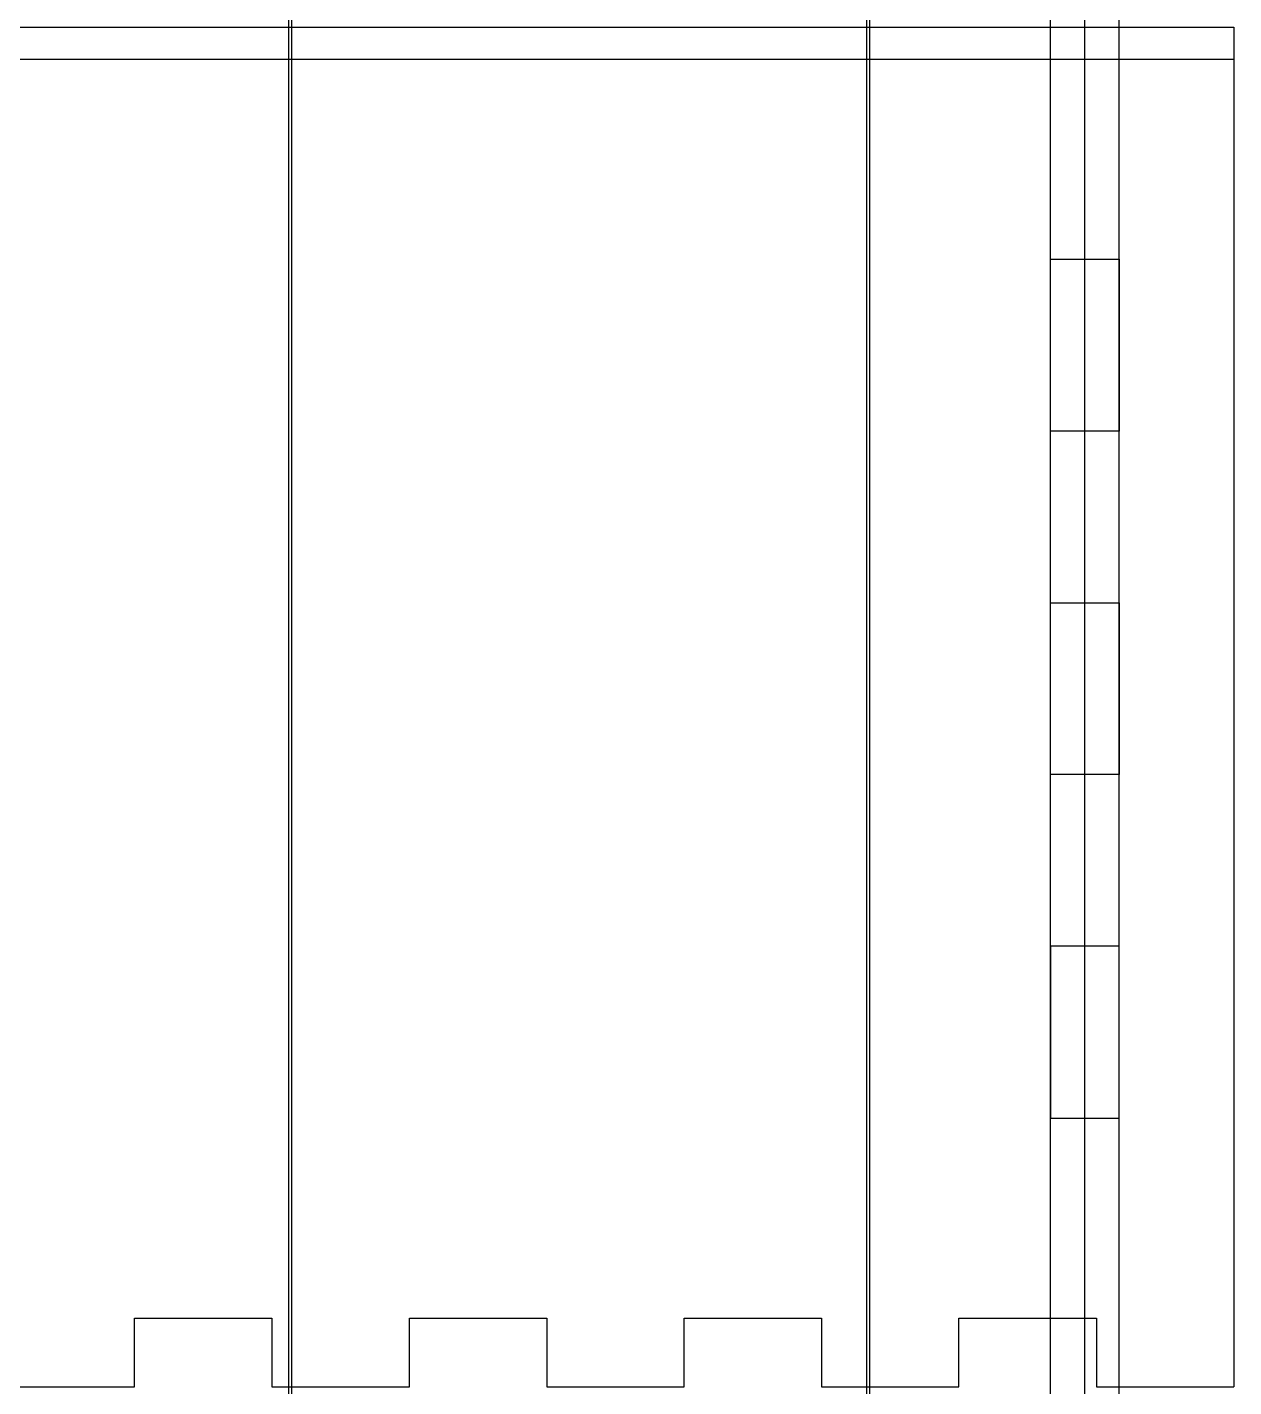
# Model space of a CAD drawing. Header units: millimetres. Extents: x -118 to 978, y -2247 to 617.
# Drawn here: x 750.1 to 855.5, y 492.9 to 611.6 of the extents above; entities that cross this region are included whole.
import ezdxf

# ---------------------------------------------------------------- set-up
doc = ezdxf.new("R2010")
doc.units = ezdxf.units.MM
doc.layers.add('Holes', color=1, linetype='Continuous', plot=False)
doc.layers.add('TabGuides', color=3, linetype='Continuous')
doc.layers.add('text', color=5, linetype='Continuous')

# ---------------------------------------------------------------- blocks, each defined once
blk = doc.blocks.new('Back Panel')
for p, q in [((211.5, 2.798), (420, 2.798)), ((211.5, 2.798), (420, 2.798)), ((211.5, 2.798), (420, 2.798)), ((211.5, 2.798), (420, 2.798)), ((211.5, 2.798), (420, 2.798)), ((211.5, 2.798), (420, 2.798)), ((211.5, 2.798), (420, 2.798)), ((211.5, 2.798), (420, 2.798)), ((211.5, 2.798), (420, 2.798)), ((211.5, 2.798), (420, 2.798)), ((211.5, 2.798), (420, 2.798)), ((211.5, 2.798), (420, 2.798)), ((211.5, 2.798), (420, 2.798)), ((211.5, 2.798), (420, 2.798)), ((211.5, 2.798), (420, 2.798)), ((211.5, 2.798), (420, 2.798)), ((211.5, 2.798), (420, 2.798)), ((211.5, 2.798), (420, 2.798)), ((211.5, 2.798), (420, 2.798)), ((211.5, 2.798), (420, 2.798)), ((211.5, 2.798), (420, 2.798)), ((211.5, 2.798), (420, 2.798)), ((211.5, 2.798), (420, 2.798)), ((211.5, 2.798), (420, 2.798)), ((211.5, 2.798), (420, 2.798)), ((211.5, 2.798), (420, 2.798)), ((211.5, 2.798), (420, 2.798)), ((211.5, 2.798), (420, 2.798)), ((211.5, 2.798), (420, 2.798)), ((211.5, 2.798), (420, 2.798)), ((420, 2.798), (420, -115.952)), ((420, 2.798), (420, -115.952)), ((420, 2.798), (420, -115.952)), ((420, 2.798), (420, -115.952)), ((420, 2.798), (420, -115.952)), ((420, 2.798), (420, -115.952)), ((420, 2.798), (420, -115.952)), ((420, 2.798), (420, -115.952)), ((420, 2.798), (420, -115.952)), ((420, 2.798), (420, -115.952)), ((420, 2.798), (420, -115.952)), ((420, 2.798), (420, -115.952)), ((420, 2.798), (420, -115.952)), ((420, 2.798), (420, -115.952)), ((420, 2.798), (420, -115.952)), ((420, 2.798), (420, -115.952)), ((420, 2.798), (420, -115.952)), ((420, 2.798), (420, -115.952)), ((420, 2.798), (420, -115.952)), ((420, 2.798), (420, -115.952)), ((420, 2.798), (420, -115.952)), ((420, 2.798), (420, -115.952)), ((420, 2.798), (420, -115.952)), ((420, 2.798), (420, -115.952)), ((420, 2.798), (420, -115.952)), ((420, 2.798), (420, -115.952)), ((420, 2.798), (420, -115.952)), ((420, 2.798), (420, -115.952)), ((420, 2.798), (420, -115.952)), ((420, 2.798), (420, -115.952)), ((324, -115.952), (324, -109.952)), ((324, -109.952), (336, -109.952)), ((324, -115.952), (324, -109.952)), ((324, -109.952), (336, -109.952)), ((324, -115.952), (324, -109.952)), ((324, -109.952), (336, -109.952)), ((324, -115.952), (324, -109.952)), ((324, -109.952), (336, -109.952)), ((324, -115.952), (324, -109.952)), ((324, -109.952), (336, -109.952)), ((324, -115.952), (324, -109.952)), ((324, -109.952), (336, -109.952)), ((324, -115.952), (324, -109.952)), ((324, -109.952), (336, -109.952)), ((324, -115.952), (324, -109.952)), ((324, -109.952), (336, -109.952)), ((324, -115.952), (324, -109.952)), ((324, -109.952), (336, -109.952)), ((324, -115.952), (324, -109.952)), ((324, -109.952), (336, -109.952)), ((324, -115.952), (324, -109.952)), ((324, -109.952), (336, -109.952)), ((324, -115.952), (324, -109.952)), ((324, -109.952), (336, -109.952)), ((324, -115.952), (324, -109.952)), ((324, -109.952), (336, -109.952)), ((324, -115.952), (324, -109.952)), ((324, -109.952), (336, -109.952)), ((324, -115.952), (324, -109.952)), ((324, -109.952), (336, -109.952)), ((324, -115.952), (324, -109.952)), ((324, -109.952), (336, -109.952)), ((324, -115.952), (324, -109.952)), ((324, -109.952), (336, -109.952)), ((324, -115.952), (324, -109.952)), ((324, -109.952), (336, -109.952)), ((324, -115.952), (324, -109.952)), ((324, -109.952), (336, -109.952)), ((324, -115.952), (324, -109.952)), ((324, -109.952), (336, -109.952)), ((324, -115.952), (324, -109.952)), ((324, -109.952), (336, -109.952)), ((324, -115.952), (324, -109.952)), ((324, -109.952), (336, -109.952)), ((324, -115.952), (324, -109.952)), ((324, -109.952), (336, -109.952)), ((324, -115.952), (324, -109.952)), ((324, -109.952), (336, -109.952)), ((324, -115.952), (324, -109.952)), ((324, -109.952), (336, -109.952)), ((324, -115.952), (324, -109.952)), ((324, -109.952), (336, -109.952)), ((324, -115.952), (324, -109.952)), ((324, -109.952), (336, -109.952)), ((324, -115.952), (324, -109.952)), ((324, -109.952), (336, -109.952)), ((324, -115.952), (324, -109.952)), ((324, -109.952), (336, -109.952)), ((324, -115.952), (324, -109.952)), ((324, -109.952), (336, -109.952)), ((336, -109.952), (336, -115.952)), ((336, -109.952), (336, -115.952)), ((336, -109.952), (336, -115.952)), ((336, -109.952), (336, -115.952)), ((336, -109.952), (336, -115.952)), ((336, -109.952), (336, -115.952)), ((336, -109.952), (336, -115.952)), ((336, -109.952), (336, -115.952)), ((336, -109.952), (336, -115.952)), ((336, -109.952), (336, -115.952)), ((336, -109.952), (336, -115.952)), ((336, -109.952), (336, -115.952)), ((336, -109.952), (336, -115.952)), ((336, -109.952), (336, -115.952)), ((336, -109.952), (336, -115.952)), ((336, -109.952), (336, -115.952)), ((336, -109.952), (336, -115.952)), ((336, -109.952), (336, -115.952)), ((336, -109.952), (336, -115.952)), ((336, -109.952), (336, -115.952)), ((336, -109.952), (336, -115.952)), ((336, -109.952), (336, -115.952)), ((336, -109.952), (336, -115.952)), ((336, -109.952), (336, -115.952)), ((336, -109.952), (336, -115.952)), ((336, -109.952), (336, -115.952)), ((336, -109.952), (336, -115.952)), ((336, -109.952), (336, -115.952)), ((336, -109.952), (336, -115.952)), ((336, -109.952), (336, -115.952)), ((348, -115.952), (348, -109.952)), ((348, -109.952), (360, -109.952)), ((348, -115.952), (348, -109.952)), ((348, -109.952), (360, -109.952)), ((348, -115.952), (348, -109.952)), ((348, -109.952), (360, -109.952)), ((348, -115.952), (348, -109.952)), ((348, -109.952), (360, -109.952)), ((348, -115.952), (348, -109.952)), ((348, -109.952), (360, -109.952)), ((348, -115.952), (348, -109.952)), ((348, -109.952), (360, -109.952)), ((348, -115.952), (348, -109.952)), ((348, -109.952), (360, -109.952)), ((348, -115.952), (348, -109.952)), ((348, -109.952), (360, -109.952)), ((348, -115.952), (348, -109.952)), ((348, -109.952), (360, -109.952)), ((348, -115.952), (348, -109.952)), ((348, -109.952), (360, -109.952)), ((348, -115.952), (348, -109.952)), ((348, -109.952), (360, -109.952)), ((348, -115.952), (348, -109.952)), ((348, -109.952), (360, -109.952)), ((348, -115.952), (348, -109.952)), ((348, -109.952), (360, -109.952)), ((348, -115.952), (348, -109.952)), ((348, -109.952), (360, -109.952)), ((348, -115.952), (348, -109.952)), ((348, -109.952), (360, -109.952)), ((348, -115.952), (348, -109.952)), ((348, -109.952), (360, -109.952)), ((348, -115.952), (348, -109.952)), ((348, -109.952), (360, -109.952)), ((348, -115.952), (348, -109.952)), ((348, -109.952), (360, -109.952)), ((348, -115.952), (348, -109.952)), ((348, -109.952), (360, -109.952)), ((348, -115.952), (348, -109.952)), ((348, -109.952), (360, -109.952)), ((348, -115.952), (348, -109.952)), ((348, -109.952), (360, -109.952)), ((348, -115.952), (348, -109.952)), ((348, -109.952), (360, -109.952)), ((348, -115.952), (348, -109.952)), ((348, -109.952), (360, -109.952)), ((348, -115.952), (348, -109.952)), ((348, -109.952), (360, -109.952)), ((348, -115.952), (348, -109.952)), ((348, -109.952), (360, -109.952)), ((348, -115.952), (348, -109.952)), ((348, -109.952), (360, -109.952)), ((348, -115.952), (348, -109.952)), ((348, -109.952), (360, -109.952)), ((348, -115.952), (348, -109.952)), ((348, -109.952), (360, -109.952)), ((348, -115.952), (348, -109.952)), ((348, -109.952), (360, -109.952)), ((348, -115.952), (348, -109.952)), ((348, -109.952), (360, -109.952)), ((360, -109.952), (360, -115.952)), ((360, -109.952), (360, -115.952)), ((360, -109.952), (360, -115.952)), ((360, -109.952), (360, -115.952)), ((360, -109.952), (360, -115.952)), ((360, -109.952), (360, -115.952)), ((360, -109.952), (360, -115.952)), ((360, -109.952), (360, -115.952)), ((360, -109.952), (360, -115.952)), ((360, -109.952), (360, -115.952)), ((360, -109.952), (360, -115.952)), ((360, -109.952), (360, -115.952)), ((360, -109.952), (360, -115.952)), ((360, -109.952), (360, -115.952)), ((360, -109.952), (360, -115.952)), ((360, -109.952), (360, -115.952)), ((360, -109.952), (360, -115.952)), ((360, -109.952), (360, -115.952)), ((360, -109.952), (360, -115.952)), ((360, -109.952), (360, -115.952)), ((360, -109.952), (360, -115.952)), ((360, -109.952), (360, -115.952)), ((360, -109.952), (360, -115.952)), ((360, -109.952), (360, -115.952)), ((360, -109.952), (360, -115.952)), ((360, -109.952), (360, -115.952)), ((360, -109.952), (360, -115.952)), ((360, -109.952), (360, -115.952)), ((360, -109.952), (360, -115.952)), ((360, -109.952), (360, -115.952)), ((372, -115.952), (372, -109.952)), ((372, -109.952), (384, -109.952)), ((372, -115.952), (372, -109.952)), ((372, -109.952), (384, -109.952)), ((372, -115.952), (372, -109.952)), ((372, -109.952), (384, -109.952)), ((372, -115.952), (372, -109.952)), ((372, -109.952), (384, -109.952)), ((372, -115.952), (372, -109.952)), ((372, -109.952), (384, -109.952)), ((372, -115.952), (372, -109.952)), ((372, -109.952), (384, -109.952)), ((372, -115.952), (372, -109.952)), ((372, -109.952), (384, -109.952)), ((372, -115.952), (372, -109.952)), ((372, -109.952), (384, -109.952)), ((372, -115.952), (372, -109.952)), ((372, -109.952), (384, -109.952)), ((372, -115.952), (372, -109.952)), ((372, -109.952), (384, -109.952)), ((372, -115.952), (372, -109.952)), ((372, -109.952), (384, -109.952)), ((372, -115.952), (372, -109.952)), ((372, -109.952), (384, -109.952)), ((372, -115.952), (372, -109.952)), ((372, -109.952), (384, -109.952)), ((372, -115.952), (372, -109.952)), ((372, -109.952), (384, -109.952)), ((372, -115.952), (372, -109.952)), ((372, -109.952), (384, -109.952)), ((372, -115.952), (372, -109.952)), ((372, -109.952), (384, -109.952)), ((372, -115.952), (372, -109.952)), ((372, -109.952), (384, -109.952)), ((372, -115.952), (372, -109.952)), ((372, -109.952), (384, -109.952)), ((372, -115.952), (372, -109.952)), ((372, -109.952), (384, -109.952)), ((372, -115.952), (372, -109.952)), ((372, -109.952), (384, -109.952)), ((372, -115.952), (372, -109.952)), ((372, -109.952), (384, -109.952)), ((372, -115.952), (372, -109.952)), ((372, -109.952), (384, -109.952)), ((372, -115.952), (372, -109.952)), ((372, -109.952), (384, -109.952)), ((372, -115.952), (372, -109.952)), ((372, -109.952), (384, -109.952)), ((372, -115.952), (372, -109.952)), ((372, -109.952), (384, -109.952)), ((372, -115.952), (372, -109.952)), ((372, -109.952), (384, -109.952)), ((372, -115.952), (372, -109.952)), ((372, -109.952), (384, -109.952)), ((372, -115.952), (372, -109.952)), ((372, -109.952), (384, -109.952)), ((372, -115.952), (372, -109.952)), ((372, -109.952), (384, -109.952)), ((372, -115.952), (372, -109.952)), ((372, -109.952), (384, -109.952)), ((384, -109.952), (384, -115.952)), ((384, -109.952), (384, -115.952)), ((384, -109.952), (384, -115.952)), ((384, -109.952), (384, -115.952)), ((384, -109.952), (384, -115.952)), ((384, -109.952), (384, -115.952)), ((384, -109.952), (384, -115.952)), ((384, -109.952), (384, -115.952)), ((384, -109.952), (384, -115.952)), ((384, -109.952), (384, -115.952)), ((384, -109.952), (384, -115.952)), ((384, -109.952), (384, -115.952)), ((384, -109.952), (384, -115.952)), ((384, -109.952), (384, -115.952)), ((384, -109.952), (384, -115.952)), ((384, -109.952), (384, -115.952)), ((384, -109.952), (384, -115.952)), ((384, -109.952), (384, -115.952)), ((384, -109.952), (384, -115.952)), ((384, -109.952), (384, -115.952)), ((384, -109.952), (384, -115.952)), ((384, -109.952), (384, -115.952)), ((384, -109.952), (384, -115.952)), ((384, -109.952), (384, -115.952)), ((384, -109.952), (384, -115.952)), ((384, -109.952), (384, -115.952)), ((384, -109.952), (384, -115.952)), ((384, -109.952), (384, -115.952)), ((384, -109.952), (384, -115.952)), ((384, -109.952), (384, -115.952)), ((396, -115.952), (396, -109.952)), ((396, -109.952), (408, -109.952)), ((396, -115.952), (396, -109.952)), ((396, -109.952), (408, -109.952)), ((396, -115.952), (396, -109.952)), ((396, -109.952), (408, -109.952)), ((396, -115.952), (396, -109.952)), ((396, -109.952), (408, -109.952)), ((396, -115.952), (396, -109.952)), ((396, -109.952), (408, -109.952)), ((396, -115.952), (396, -109.952)), ((396, -109.952), (408, -109.952)), ((396, -115.952), (396, -109.952)), ((396, -109.952), (408, -109.952)), ((396, -115.952), (396, -109.952)), ((396, -109.952), (408, -109.952)), ((396, -115.952), (396, -109.952)), ((396, -109.952), (408, -109.952)), ((396, -115.952), (396, -109.952)), ((396, -109.952), (408, -109.952)), ((396, -115.952), (396, -109.952)), ((396, -109.952), (408, -109.952)), ((396, -115.952), (396, -109.952)), ((396, -109.952), (408, -109.952)), ((396, -115.952), (396, -109.952)), ((396, -109.952), (408, -109.952)), ((396, -115.952), (396, -109.952)), ((396, -109.952), (408, -109.952)), ((396, -115.952), (396, -109.952)), ((396, -109.952), (408, -109.952)), ((396, -115.952), (396, -109.952)), ((396, -109.952), (408, -109.952)), ((396, -115.952), (396, -109.952)), ((396, -109.952), (408, -109.952)), ((396, -115.952), (396, -109.952)), ((396, -109.952), (408, -109.952)), ((396, -115.952), (396, -109.952)), ((396, -109.952), (408, -109.952)), ((396, -115.952), (396, -109.952)), ((396, -109.952), (408, -109.952)), ((396, -115.952), (396, -109.952)), ((396, -109.952), (408, -109.952)), ((396, -115.952), (396, -109.952)), ((396, -109.952), (408, -109.952)), ((396, -115.952), (396, -109.952)), ((396, -109.952), (408, -109.952)), ((396, -115.952), (396, -109.952)), ((396, -109.952), (408, -109.952)), ((396, -115.952), (396, -109.952)), ((396, -109.952), (408, -109.952)), ((396, -115.952), (396, -109.952)), ((396, -109.952), (408, -109.952)), ((396, -115.952), (396, -109.952)), ((396, -109.952), (408, -109.952)), ((396, -115.952), (396, -109.952)), ((396, -109.952), (408, -109.952)), ((396, -115.952), (396, -109.952)), ((396, -109.952), (408, -109.952)), ((396, -115.952), (396, -109.952)), ((396, -109.952), (408, -109.952)), ((408, -109.952), (408, -115.952)), ((408, -109.952), (408, -115.952)), ((408, -109.952), (408, -115.952)), ((408, -109.952), (408, -115.952)), ((408, -109.952), (408, -115.952)), ((408, -109.952), (408, -115.952)), ((408, -109.952), (408, -115.952)), ((408, -109.952), (408, -115.952)), ((408, -109.952), (408, -115.952)), ((408, -109.952), (408, -115.952)), ((408, -109.952), (408, -115.952)), ((408, -109.952), (408, -115.952)), ((408, -109.952), (408, -115.952)), ((408, -109.952), (408, -115.952)), ((408, -109.952), (408, -115.952)), ((408, -109.952), (408, -115.952)), ((408, -109.952), (408, -115.952)), ((408, -109.952), (408, -115.952)), ((408, -109.952), (408, -115.952)), ((408, -109.952), (408, -115.952)), ((408, -109.952), (408, -115.952)), ((408, -109.952), (408, -115.952)), ((408, -109.952), (408, -115.952)), ((408, -109.952), (408, -115.952)), ((408, -109.952), (408, -115.952)), ((408, -109.952), (408, -115.952)), ((408, -109.952), (408, -115.952)), ((408, -109.952), (408, -115.952)), ((408, -109.952), (408, -115.952)), ((408, -109.952), (408, -115.952)), ((312, -115.952), (324, -115.952)), ((312, -115.952), (324, -115.952)), ((312, -115.952), (324, -115.952)), ((312, -115.952), (324, -115.952)), ((312, -115.952), (324, -115.952)), ((312, -115.952), (324, -115.952)), ((312, -115.952), (324, -115.952)), ((312, -115.952), (324, -115.952)), ((312, -115.952), (324, -115.952)), ((312, -115.952), (324, -115.952)), ((312, -115.952), (324, -115.952)), ((312, -115.952), (324, -115.952)), ((312, -115.952), (324, -115.952)), ((312, -115.952), (324, -115.952)), ((312, -115.952), (324, -115.952)), ((312, -115.952), (324, -115.952)), ((312, -115.952), (324, -115.952)), ((312, -115.952), (324, -115.952)), ((312, -115.952), (324, -115.952)), ((312, -115.952), (324, -115.952)), ((312, -115.952), (324, -115.952)), ((312, -115.952), (324, -115.952)), ((312, -115.952), (324, -115.952)), ((312, -115.952), (324, -115.952)), ((312, -115.952), (324, -115.952)), ((312, -115.952), (324, -115.952)), ((312, -115.952), (324, -115.952)), ((312, -115.952), (324, -115.952)), ((312, -115.952), (324, -115.952)), ((312, -115.952), (324, -115.952)), ((336, -115.952), (348, -115.952)), ((336, -115.952), (348, -115.952)), ((336, -115.952), (348, -115.952)), ((336, -115.952), (348, -115.952)), ((336, -115.952), (348, -115.952)), ((336, -115.952), (348, -115.952)), ((336, -115.952), (348, -115.952)), ((336, -115.952), (348, -115.952)), ((336, -115.952), (348, -115.952)), ((336, -115.952), (348, -115.952)), ((336, -115.952), (348, -115.952)), ((336, -115.952), (348, -115.952)), ((336, -115.952), (348, -115.952)), ((336, -115.952), (348, -115.952)), ((336, -115.952), (348, -115.952)), ((336, -115.952), (348, -115.952)), ((336, -115.952), (348, -115.952)), ((336, -115.952), (348, -115.952)), ((336, -115.952), (348, -115.952)), ((336, -115.952), (348, -115.952)), ((336, -115.952), (348, -115.952)), ((336, -115.952), (348, -115.952)), ((336, -115.952), (348, -115.952)), ((336, -115.952), (348, -115.952)), ((336, -115.952), (348, -115.952)), ((336, -115.952), (348, -115.952)), ((336, -115.952), (348, -115.952)), ((336, -115.952), (348, -115.952)), ((336, -115.952), (348, -115.952)), ((336, -115.952), (348, -115.952)), ((360, -115.952), (372, -115.952)), ((360, -115.952), (372, -115.952)), ((360, -115.952), (372, -115.952)), ((360, -115.952), (372, -115.952)), ((360, -115.952), (372, -115.952)), ((360, -115.952), (372, -115.952)), ((360, -115.952), (372, -115.952)), ((360, -115.952), (372, -115.952)), ((360, -115.952), (372, -115.952)), ((360, -115.952), (372, -115.952)), ((360, -115.952), (372, -115.952)), ((360, -115.952), (372, -115.952)), ((360, -115.952), (372, -115.952)), ((360, -115.952), (372, -115.952)), ((360, -115.952), (372, -115.952)), ((360, -115.952), (372, -115.952)), ((360, -115.952), (372, -115.952)), ((360, -115.952), (372, -115.952)), ((360, -115.952), (372, -115.952)), ((360, -115.952), (372, -115.952)), ((360, -115.952), (372, -115.952)), ((360, -115.952), (372, -115.952)), ((360, -115.952), (372, -115.952)), ((360, -115.952), (372, -115.952)), ((360, -115.952), (372, -115.952)), ((360, -115.952), (372, -115.952)), ((360, -115.952), (372, -115.952)), ((360, -115.952), (372, -115.952)), ((360, -115.952), (372, -115.952)), ((360, -115.952), (372, -115.952)), ((384, -115.952), (396, -115.952)), ((384, -115.952), (396, -115.952)), ((384, -115.952), (396, -115.952)), ((384, -115.952), (396, -115.952)), ((384, -115.952), (396, -115.952)), ((384, -115.952), (396, -115.952)), ((384, -115.952), (396, -115.952)), ((384, -115.952), (396, -115.952)), ((384, -115.952), (396, -115.952)), ((384, -115.952), (396, -115.952)), ((384, -115.952), (396, -115.952)), ((384, -115.952), (396, -115.952)), ((384, -115.952), (396, -115.952)), ((384, -115.952), (396, -115.952)), ((384, -115.952), (396, -115.952)), ((384, -115.952), (396, -115.952)), ((384, -115.952), (396, -115.952)), ((384, -115.952), (396, -115.952)), ((384, -115.952), (396, -115.952)), ((384, -115.952), (396, -115.952)), ((384, -115.952), (396, -115.952)), ((384, -115.952), (396, -115.952)), ((384, -115.952), (396, -115.952)), ((384, -115.952), (396, -115.952)), ((384, -115.952), (396, -115.952)), ((384, -115.952), (396, -115.952)), ((384, -115.952), (396, -115.952)), ((384, -115.952), (396, -115.952)), ((384, -115.952), (396, -115.952)), ((384, -115.952), (396, -115.952)), ((408, -115.952), (420, -115.952)), ((408, -115.952), (420, -115.952)), ((408, -115.952), (420, -115.952)), ((408, -115.952), (420, -115.952)), ((408, -115.952), (420, -115.952)), ((408, -115.952), (420, -115.952)), ((408, -115.952), (420, -115.952)), ((408, -115.952), (420, -115.952)), ((408, -115.952), (420, -115.952)), ((408, -115.952), (420, -115.952)), ((408, -115.952), (420, -115.952)), ((408, -115.952), (420, -115.952)), ((408, -115.952), (420, -115.952)), ((408, -115.952), (420, -115.952)), ((408, -115.952), (420, -115.952)), ((408, -115.952), (420, -115.952)), ((408, -115.952), (420, -115.952)), ((408, -115.952), (420, -115.952)), ((408, -115.952), (420, -115.952)), ((408, -115.952), (420, -115.952)), ((408, -115.952), (420, -115.952)), ((408, -115.952), (420, -115.952)), ((408, -115.952), (420, -115.952)), ((408, -115.952), (420, -115.952)), ((408, -115.952), (420, -115.952)), ((408, -115.952), (420, -115.952)), ((408, -115.952), (420, -115.952)), ((408, -115.952), (420, -115.952)), ((408, -115.952), (420, -115.952)), ((408, -115.952), (420, -115.952))]:
    blk.add_line(p, q)
at = {"layer": 'Holes'}
for p, q in [((404, -32.476), (404, -17.476)), ((404, -17.476), (410, -17.476)), ((404, -32.476), (404, -17.476)), ((404, -17.476), (410, -17.476)), ((404, -32.476), (404, -17.476)), ((404, -17.476), (410, -17.476)), ((404, -32.476), (404, -17.476)), ((404, -17.476), (410, -17.476)), ((404, -32.476), (404, -17.476)), ((404, -17.476), (410, -17.476)), ((404, -32.476), (404, -17.476)), ((404, -17.476), (410, -17.476)), ((404, -32.476), (404, -17.476)), ((404, -17.476), (410, -17.476)), ((404, -32.476), (404, -17.476)), ((404, -17.476), (410, -17.476)), ((404, -32.476), (404, -17.476)), ((404, -17.476), (410, -17.476)), ((404, -32.476), (404, -17.476)), ((404, -17.476), (410, -17.476)), ((404, -32.476), (404, -17.476)), ((404, -17.476), (410, -17.476)), ((404, -32.476), (404, -17.476)), ((404, -17.476), (410, -17.476)), ((404, -32.476), (404, -17.476)), ((404, -17.476), (410, -17.476)), ((404, -32.476), (404, -17.476)), ((404, -17.476), (410, -17.476)), ((404, -32.476), (404, -17.476)), ((404, -17.476), (410, -17.476)), ((404, -32.476), (404, -17.476)), ((404, -17.476), (410, -17.476)), ((404, -32.476), (404, -17.476)), ((404, -17.476), (410, -17.476)), ((404, -32.476), (404, -17.476)), ((404, -17.476), (410, -17.476)), ((404, -32.476), (404, -17.476)), ((404, -17.476), (410, -17.476)), ((404, -32.476), (404, -17.476)), ((404, -17.476), (410, -17.476)), ((404, -32.476), (404, -17.476)), ((404, -17.476), (410, -17.476)), ((404, -32.476), (404, -17.476)), ((404, -17.476), (410, -17.476)), ((404, -32.476), (404, -17.476)), ((404, -17.476), (410, -17.476)), ((404, -32.476), (404, -17.476)), ((404, -17.476), (410, -17.476)), ((404, -32.476), (404, -17.476)), ((404, -17.476), (410, -17.476)), ((404, -32.476), (404, -17.476)), ((404, -17.476), (410, -17.476)), ((404, -32.476), (404, -17.476)), ((404, -17.476), (410, -17.476)), ((404, -32.476), (404, -17.476)), ((404, -17.476), (410, -17.476)), ((404, -32.476), (404, -17.476)), ((404, -17.476), (410, -17.476)), ((404, -32.476), (404, -17.476)), ((404, -17.476), (410, -17.476)), ((410, -17.476), (410, -32.476)), ((410, -17.476), (410, -32.476)), ((410, -17.476), (410, -32.476)), ((410, -17.476), (410, -32.476)), ((410, -17.476), (410, -32.476)), ((410, -17.476), (410, -32.476)), ((410, -17.476), (410, -32.476)), ((410, -17.476), (410, -32.476)), ((410, -17.476), (410, -32.476)), ((410, -17.476), (410, -32.476)), ((410, -17.476), (410, -32.476)), ((410, -17.476), (410, -32.476)), ((410, -17.476), (410, -32.476)), ((410, -17.476), (410, -32.476)), ((410, -17.476), (410, -32.476)), ((410, -17.476), (410, -32.476)), ((410, -17.476), (410, -32.476)), ((410, -17.476), (410, -32.476)), ((410, -17.476), (410, -32.476)), ((410, -17.476), (410, -32.476)), ((410, -17.476), (410, -32.476)), ((410, -17.476), (410, -32.476)), ((410, -17.476), (410, -32.476)), ((410, -17.476), (410, -32.476)), ((410, -17.476), (410, -32.476)), ((410, -17.476), (410, -32.476)), ((410, -17.476), (410, -32.476)), ((410, -17.476), (410, -32.476)), ((410, -17.476), (410, -32.476)), ((410, -17.476), (410, -32.476)), ((410, -32.476), (404, -32.476)), ((410, -32.476), (404, -32.476)), ((410, -32.476), (404, -32.476)), ((410, -32.476), (404, -32.476)), ((410, -32.476), (404, -32.476)), ((410, -32.476), (404, -32.476)), ((410, -32.476), (404, -32.476)), ((410, -32.476), (404, -32.476)), ((410, -32.476), (404, -32.476)), ((410, -32.476), (404, -32.476)), ((410, -32.476), (404, -32.476)), ((410, -32.476), (404, -32.476)), ((410, -32.476), (404, -32.476)), ((410, -32.476), (404, -32.476)), ((410, -32.476), (404, -32.476)), ((410, -32.476), (404, -32.476)), ((410, -32.476), (404, -32.476)), ((410, -32.476), (404, -32.476)), ((410, -32.476), (404, -32.476)), ((410, -32.476), (404, -32.476)), ((410, -32.476), (404, -32.476)), ((410, -32.476), (404, -32.476)), ((410, -32.476), (404, -32.476)), ((410, -32.476), (404, -32.476)), ((410, -32.476), (404, -32.476)), ((410, -32.476), (404, -32.476)), ((410, -32.476), (404, -32.476)), ((410, -32.476), (404, -32.476)), ((410, -32.476), (404, -32.476)), ((410, -32.476), (404, -32.476)), ((404, -62.476), (404, -47.476)), ((404, -47.476), (410, -47.476)), ((404, -62.476), (404, -47.476)), ((404, -47.476), (410, -47.476)), ((404, -62.476), (404, -47.476)), ((404, -47.476), (410, -47.476)), ((404, -62.476), (404, -47.476)), ((404, -47.476), (410, -47.476)), ((404, -62.476), (404, -47.476)), ((404, -47.476), (410, -47.476)), ((404, -62.476), (404, -47.476)), ((404, -47.476), (410, -47.476)), ((404, -62.476), (404, -47.476)), ((404, -47.476), (410, -47.476)), ((404, -62.476), (404, -47.476)), ((404, -47.476), (410, -47.476)), ((404, -62.476), (404, -47.476)), ((404, -47.476), (410, -47.476)), ((404, -62.476), (404, -47.476)), ((404, -47.476), (410, -47.476)), ((404, -62.476), (404, -47.476)), ((404, -47.476), (410, -47.476)), ((404, -62.476), (404, -47.476)), ((404, -47.476), (410, -47.476)), ((404, -62.476), (404, -47.476)), ((404, -47.476), (410, -47.476)), ((404, -62.476), (404, -47.476)), ((404, -47.476), (410, -47.476)), ((404, -62.476), (404, -47.476)), ((404, -47.476), (410, -47.476)), ((404, -62.476), (404, -47.476)), ((404, -47.476), (410, -47.476)), ((404, -62.476), (404, -47.476)), ((404, -47.476), (410, -47.476)), ((404, -62.476), (404, -47.476)), ((404, -47.476), (410, -47.476)), ((404, -62.476), (404, -47.476)), ((404, -47.476), (410, -47.476)), ((404, -62.476), (404, -47.476)), ((404, -47.476), (410, -47.476)), ((404, -62.476), (404, -47.476)), ((404, -47.476), (410, -47.476)), ((404, -62.476), (404, -47.476)), ((404, -47.476), (410, -47.476)), ((404, -62.476), (404, -47.476)), ((404, -47.476), (410, -47.476)), ((404, -62.476), (404, -47.476)), ((404, -47.476), (410, -47.476)), ((404, -62.476), (404, -47.476)), ((404, -47.476), (410, -47.476)), ((404, -62.476), (404, -47.476)), ((404, -47.476), (410, -47.476)), ((404, -62.476), (404, -47.476)), ((404, -47.476), (410, -47.476)), ((404, -62.476), (404, -47.476)), ((404, -47.476), (410, -47.476)), ((404, -62.476), (404, -47.476)), ((404, -47.476), (410, -47.476)), ((404, -62.476), (404, -47.476)), ((404, -47.476), (410, -47.476)), ((410, -47.476), (410, -62.476)), ((410, -47.476), (410, -62.476)), ((410, -47.476), (410, -62.476)), ((410, -47.476), (410, -62.476)), ((410, -47.476), (410, -62.476)), ((410, -47.476), (410, -62.476)), ((410, -47.476), (410, -62.476)), ((410, -47.476), (410, -62.476)), ((410, -47.476), (410, -62.476)), ((410, -47.476), (410, -62.476)), ((410, -47.476), (410, -62.476)), ((410, -47.476), (410, -62.476)), ((410, -47.476), (410, -62.476)), ((410, -47.476), (410, -62.476)), ((410, -47.476), (410, -62.476)), ((410, -47.476), (410, -62.476)), ((410, -47.476), (410, -62.476)), ((410, -47.476), (410, -62.476)), ((410, -47.476), (410, -62.476)), ((410, -47.476), (410, -62.476)), ((410, -47.476), (410, -62.476)), ((410, -47.476), (410, -62.476)), ((410, -47.476), (410, -62.476)), ((410, -47.476), (410, -62.476)), ((410, -47.476), (410, -62.476)), ((410, -47.476), (410, -62.476)), ((410, -47.476), (410, -62.476)), ((410, -47.476), (410, -62.476)), ((410, -47.476), (410, -62.476)), ((410, -47.476), (410, -62.476)), ((410, -62.476), (404, -62.476)), ((410, -62.476), (404, -62.476)), ((410, -62.476), (404, -62.476)), ((410, -62.476), (404, -62.476)), ((410, -62.476), (404, -62.476)), ((410, -62.476), (404, -62.476)), ((410, -62.476), (404, -62.476)), ((410, -62.476), (404, -62.476)), ((410, -62.476), (404, -62.476)), ((410, -62.476), (404, -62.476)), ((410, -62.476), (404, -62.476)), ((410, -62.476), (404, -62.476)), ((410, -62.476), (404, -62.476)), ((410, -62.476), (404, -62.476)), ((410, -62.476), (404, -62.476)), ((410, -62.476), (404, -62.476)), ((410, -62.476), (404, -62.476)), ((410, -62.476), (404, -62.476)), ((410, -62.476), (404, -62.476)), ((410, -62.476), (404, -62.476)), ((410, -62.476), (404, -62.476)), ((410, -62.476), (404, -62.476)), ((410, -62.476), (404, -62.476)), ((410, -62.476), (404, -62.476)), ((410, -62.476), (404, -62.476)), ((410, -62.476), (404, -62.476)), ((410, -62.476), (404, -62.476)), ((410, -62.476), (404, -62.476)), ((410, -62.476), (404, -62.476)), ((410, -62.476), (404, -62.476)), ((410, -77.476), (404, -77.476)), ((404, -77.476), (404, -92.476)), ((410, -77.476), (404, -77.476)), ((404, -77.476), (404, -92.476)), ((410, -77.476), (404, -77.476)), ((404, -77.476), (404, -92.476)), ((410, -77.476), (404, -77.476)), ((404, -77.476), (404, -92.476)), ((410, -77.476), (404, -77.476)), ((404, -77.476), (404, -92.476)), ((410, -77.476), (404, -77.476)), ((404, -77.476), (404, -92.476)), ((410, -77.476), (404, -77.476)), ((404, -77.476), (404, -92.476)), ((410, -77.476), (404, -77.476)), ((404, -77.476), (404, -92.476)), ((410, -77.476), (404, -77.476)), ((404, -77.476), (404, -92.476)), ((410, -77.476), (404, -77.476)), ((404, -77.476), (404, -92.476)), ((410, -77.476), (404, -77.476)), ((404, -77.476), (404, -92.476)), ((410, -77.476), (404, -77.476)), ((404, -77.476), (404, -92.476)), ((410, -77.476), (404, -77.476)), ((404, -77.476), (404, -92.476)), ((410, -77.476), (404, -77.476)), ((404, -77.476), (404, -92.476)), ((410, -77.476), (404, -77.476)), ((404, -77.476), (404, -92.476)), ((410, -77.476), (404, -77.476)), ((404, -77.476), (404, -92.476)), ((410, -77.476), (404, -77.476)), ((404, -77.476), (404, -92.476)), ((410, -77.476), (404, -77.476)), ((404, -77.476), (404, -92.476)), ((410, -77.476), (404, -77.476)), ((404, -77.476), (404, -92.476)), ((410, -77.476), (404, -77.476)), ((404, -77.476), (404, -92.476)), ((410, -77.476), (404, -77.476)), ((404, -77.476), (404, -92.476)), ((410, -77.476), (404, -77.476)), ((404, -77.476), (404, -92.476)), ((410, -77.476), (404, -77.476)), ((404, -77.476), (404, -92.476)), ((410, -77.476), (404, -77.476)), ((404, -77.476), (404, -92.476)), ((410, -77.476), (404, -77.476)), ((404, -77.476), (404, -92.476)), ((410, -77.476), (404, -77.476)), ((404, -77.476), (404, -92.476)), ((410, -77.476), (404, -77.476)), ((404, -77.476), (404, -92.476)), ((410, -77.476), (404, -77.476)), ((404, -77.476), (404, -92.476)), ((410, -77.476), (404, -77.476)), ((404, -77.476), (404, -92.476)), ((410, -77.476), (404, -77.476)), ((404, -77.476), (404, -92.476)), ((410, -92.476), (410, -77.476)), ((410, -92.476), (410, -77.476)), ((410, -92.476), (410, -77.476)), ((410, -92.476), (410, -77.476)), ((410, -92.476), (410, -77.476)), ((410, -92.476), (410, -77.476)), ((410, -92.476), (410, -77.476)), ((410, -92.476), (410, -77.476)), ((410, -92.476), (410, -77.476)), ((410, -92.476), (410, -77.476)), ((410, -92.476), (410, -77.476)), ((410, -92.476), (410, -77.476)), ((410, -92.476), (410, -77.476)), ((410, -92.476), (410, -77.476)), ((410, -92.476), (410, -77.476)), ((410, -92.476), (410, -77.476)), ((410, -92.476), (410, -77.476)), ((410, -92.476), (410, -77.476)), ((410, -92.476), (410, -77.476)), ((410, -92.476), (410, -77.476)), ((410, -92.476), (410, -77.476)), ((410, -92.476), (410, -77.476)), ((410, -92.476), (410, -77.476)), ((410, -92.476), (410, -77.476)), ((410, -92.476), (410, -77.476)), ((410, -92.476), (410, -77.476)), ((410, -92.476), (410, -77.476)), ((410, -92.476), (410, -77.476)), ((410, -92.476), (410, -77.476)), ((410, -92.476), (410, -77.476)), ((404, -92.476), (410, -92.476)), ((404, -92.476), (410, -92.476)), ((404, -92.476), (410, -92.476)), ((404, -92.476), (410, -92.476)), ((404, -92.476), (410, -92.476)), ((404, -92.476), (410, -92.476)), ((404, -92.476), (410, -92.476)), ((404, -92.476), (410, -92.476)), ((404, -92.476), (410, -92.476)), ((404, -92.476), (410, -92.476)), ((404, -92.476), (410, -92.476)), ((404, -92.476), (410, -92.476)), ((404, -92.476), (410, -92.476)), ((404, -92.476), (410, -92.476)), ((404, -92.476), (410, -92.476)), ((404, -92.476), (410, -92.476)), ((404, -92.476), (410, -92.476)), ((404, -92.476), (410, -92.476)), ((404, -92.476), (410, -92.476)), ((404, -92.476), (410, -92.476)), ((404, -92.476), (410, -92.476)), ((404, -92.476), (410, -92.476)), ((404, -92.476), (410, -92.476)), ((404, -92.476), (410, -92.476)), ((404, -92.476), (410, -92.476)), ((404, -92.476), (410, -92.476)), ((404, -92.476), (410, -92.476)), ((404, -92.476), (410, -92.476)), ((404, -92.476), (410, -92.476)), ((404, -92.476), (410, -92.476))]:
    blk.add_line(p, q, dxfattribs=at)
at = {"layer": 'text'}
blk.add_line((0, 0), (420, 0), dxfattribs=at)
blk.add_line((0, 0), (420, 0), dxfattribs=at)
blk.add_line((0, 0), (420, 0), dxfattribs=at)
blk.add_line((0, 0), (420, 0), dxfattribs=at)
blk.add_line((0, 0), (420, 0), dxfattribs=at)
blk.add_line((0, 0), (420, 0), dxfattribs=at)
blk.add_line((0, 0), (420, 0), dxfattribs=at)
blk.add_line((0, 0), (420, 0), dxfattribs=at)
blk.add_line((0, 0), (420, 0), dxfattribs=at)
blk.add_line((0, 0), (420, 0), dxfattribs=at)
blk.add_line((0, 0), (420, 0), dxfattribs=at)
blk.add_line((0, 0), (420, 0), dxfattribs=at)
blk.add_line((0, 0), (420, 0), dxfattribs=at)
blk.add_line((0, 0), (420, 0), dxfattribs=at)
blk.add_line((0, 0), (420, 0), dxfattribs=at)
blk.add_line((0, 0), (420, 0), dxfattribs=at)
blk.add_line((0, 0), (420, 0), dxfattribs=at)
blk.add_line((0, 0), (420, 0), dxfattribs=at)
blk.add_line((0, 0), (420, 0), dxfattribs=at)
blk.add_line((0, 0), (420, 0), dxfattribs=at)
blk.add_line((0, 0), (420, 0), dxfattribs=at)
blk.add_line((0, 0), (420, 0), dxfattribs=at)
blk.add_line((0, 0), (420, 0), dxfattribs=at)
blk.add_line((0, 0), (420, 0), dxfattribs=at)
blk.add_line((0, 0), (420, 0), dxfattribs=at)
blk.add_line((0, 0), (420, 0), dxfattribs=at)
blk.add_line((0, 0), (420, 0), dxfattribs=at)
blk.add_line((0, 0), (420, 0), dxfattribs=at)
blk.add_line((0, 0), (420, 0), dxfattribs=at)
blk.add_line((0, 0), (420, 0), dxfattribs=at)

msp = doc.modelspace()

# ---------------------------------------------------------------- linework, layer by layer
at = {"layer": 'TabGuides'}
for p in [(772.9745, -2157.9089), (773.2513, 59.4206), (823.4536, -2198.8582), (823.7305, 18.4712), (839.5074, 122.3697), (842.5074, -3.6503), (845.5074, 122.3697)]:
    msp.add_xline(p, (0, 1), dxfattribs=at)

# ---------------------------------------------------------------- block references
msp.add_blockref('Back Panel', (435.5074, 608.8369))

doc.saveas('drawing.dxf')
